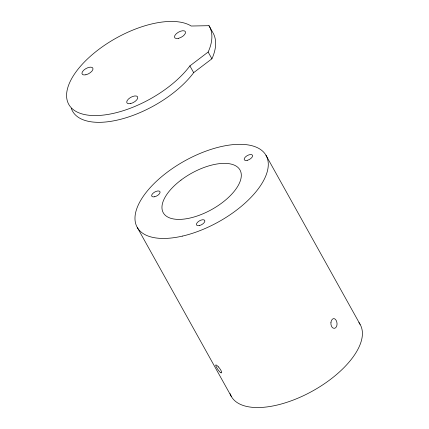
<?xml version="1.0" encoding="UTF-8"?>
<svg xmlns="http://www.w3.org/2000/svg" width="429" height="429" viewBox="0 0 429 429"><rect width="100%" height="100%" fill="white"/><g stroke="black" fill="none" stroke-linecap="round" stroke-linejoin="round"><path stroke-width="0.64" d="M208.14 52.038L209.041 50A87.049 41.136 -29.1 0 0 209.765 27.065L208.977 25.686L191.162 26.024L190.181 25.413A73.783 34.867 -29.1 0 0 90.626 56.06A73.783 34.867 -29.1 0 0 88.755 115.235A73.783 34.867 -29.1 0 0 188.851 67.299L189.902 65.894L208.14 52.038L211.905 58.794L193.661 72.651L192.616 74.056A73.783 34.867 -29.1 0 1 123.3 118.57A73.783 34.867 -29.1 0 1 71.3 108.355M211.905 58.794L212.8 56.757A87.049 41.136 -29.1 0 0 213.529 33.821L208.977 25.686M218.388 366.881L218.399 366.892A4.821 1.276 52.4 0 1 221.578 372.608A4.816 1.148 53.3 0 1 220.973 372.806M265.98 155.287L360.103 324.383M189.902 65.894L193.661 72.651M137.285 227.477L231.403 396.573M358.88 322.56A73.783 34.867 -29.1 0 1 312.146 391.259A73.783 34.867 -29.1 0 1 230.051 393.57M218.404 366.902A4.816 1.148 53.3 0 0 216.897 365.487L216.876 365.454A4.832 1.024 54.2 0 0 215.98 364.95L215.943 364.95A4.832 0.896 55.1 0 0 215.728 365.503L215.744 365.572A4.826 0.761 56 0 0 218.179 369.948L218.27 370.071A4.832 0.896 55.1 0 0 219.836 371.948L219.916 372.029A4.832 1.024 54.2 0 0 220.967 372.806M330.952 322.581L330.947 322.592A4.821 3.212 89.5 0 0 334.132 328.308A4.816 3.121 88 0 0 335.698 327.627A4.832 3.035 86.6 0 0 336.685 326.072L336.727 325.943A4.832 2.944 85.2 0 0 337.006 323.343L336.99 323.187A4.826 2.837 83.9 0 0 334.556 318.811L334.507 318.795A4.832 2.944 85.2 0 0 332.829 318.94L332.743 318.994A4.832 3.035 86.6 0 0 331.628 320.291A4.816 3.121 88 0 0 330.952 322.581M180.995 180.105L179.944 180.915A43.919 20.753 -29.1 0 0 165.948 215.857A43.919 20.753 -29.1 0 0 214.377 207.979L215.551 207.261A43.919 20.753 -29.1 0 0 237.317 166.908A43.919 20.753 -29.1 0 0 180.995 180.105M182.518 236.079A73.783 34.867 -29.1 0 0 266.495 156.253A73.783 34.867 -29.1 0 0 155.883 181.81A73.783 34.867 -29.1 0 0 182.518 236.079M247.184 160.344A4.687 2.215 -29.1 0 0 252.515 155.277A4.687 2.215 -29.1 0 0 245.495 156.896A4.687 2.215 -29.1 0 0 247.184 160.344M154.66 196.761A4.687 2.215 -29.1 0 0 159.974 191.688A4.687 2.215 -29.1 0 0 152.944 193.329A4.687 2.215 -29.1 0 0 154.66 196.761M199.469 225.536A4.687 2.215 -29.1 0 0 204.751 220.458A4.687 2.215 -29.1 0 0 197.705 222.131A4.687 2.215 -29.1 0 0 199.469 225.536M178.394 38.358A6.151 2.906 -29.1 0 0 185.419 31.714A6.151 2.906 -29.1 0 0 176.212 33.821A6.151 2.906 -29.1 0 0 178.394 38.358M130.657 103.561A6.151 2.906 -29.1 0 0 137.655 96.906A6.151 2.906 -29.1 0 0 128.437 99.04A6.151 2.906 -29.1 0 0 130.657 103.561M85.875 74.775A6.151 2.906 -29.1 0 0 92.873 68.125A6.151 2.906 -29.1 0 0 83.655 70.254A6.151 2.906 -29.1 0 0 85.875 74.775"/></g></svg>
